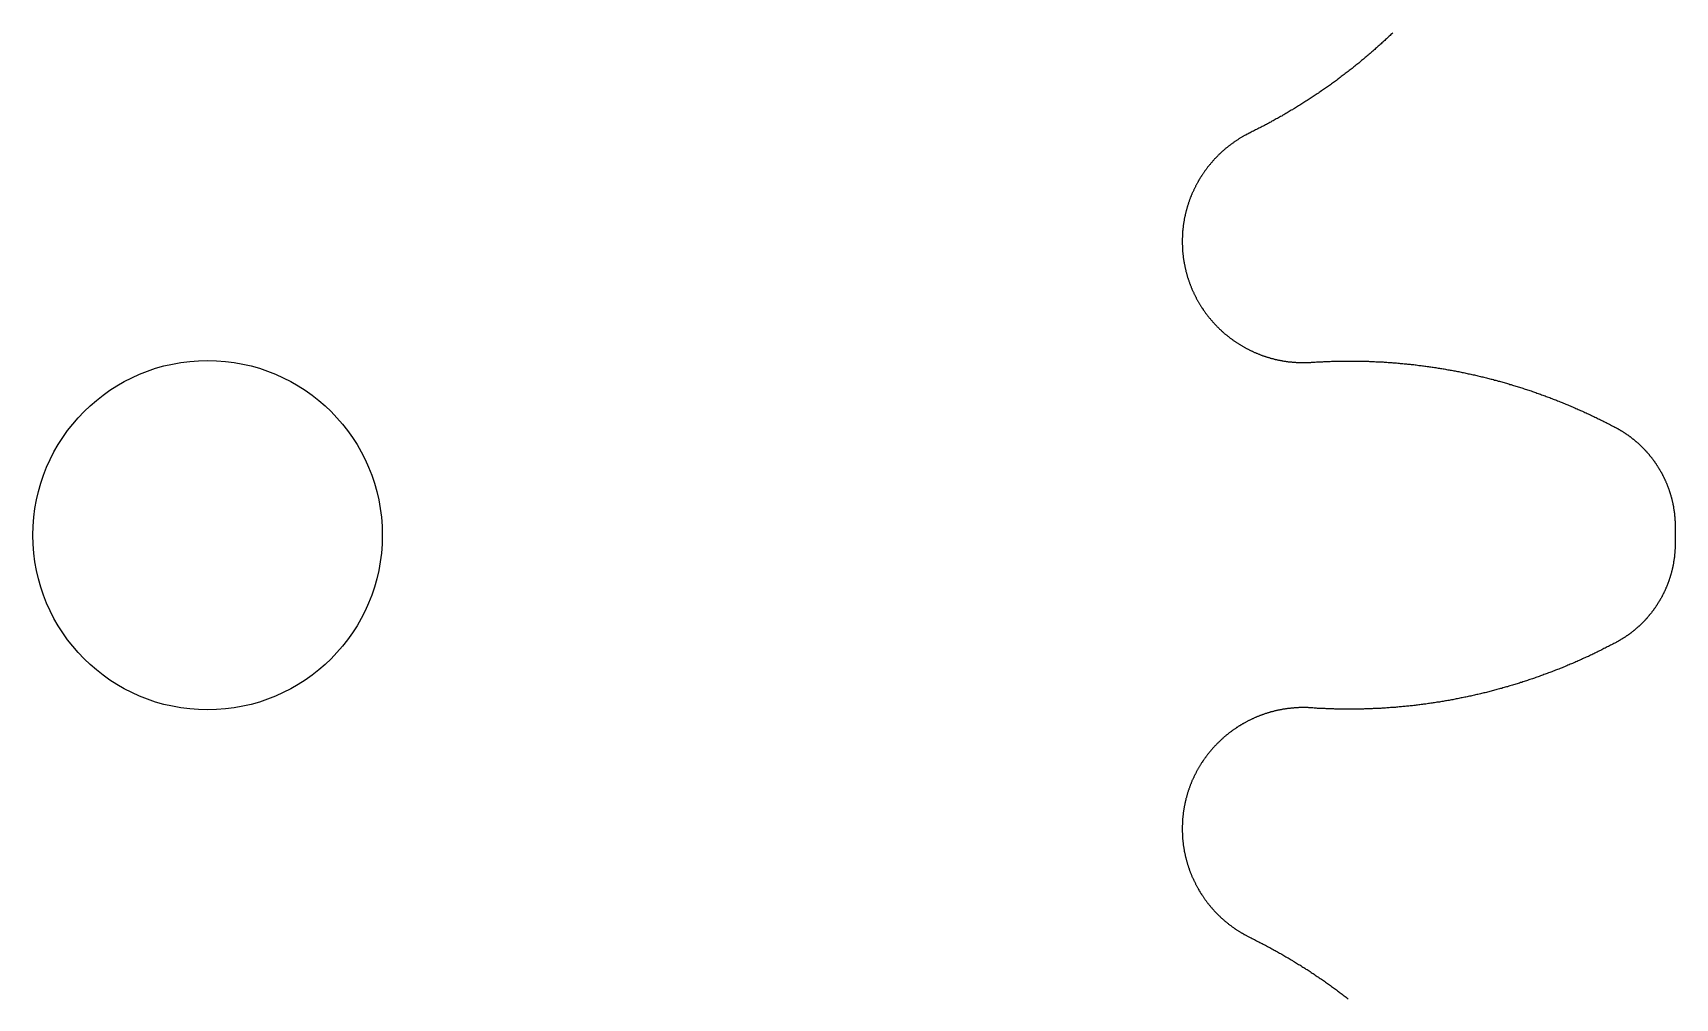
# Model space of a CAD drawing. Header units: millimetres. Extents: x 0 to 300, y 0 to 160.
# Drawn here: x 181.9 to 193.65, y 121.04 to 127.94 of the extents above; entities that cross this region are included whole.
import ezdxf

# ---------------------------------------------------------------- set-up
doc = ezdxf.new("R2010")
doc.units = ezdxf.units.MM
doc.header["$MEASUREMENT"] = 0
doc.layers.add('Layer 1', color=1, linetype='Continuous', true_color=0xff0000)

msp = doc.modelspace()

# ---------------------------------------------------------------- linework, layer by layer
at = {"layer": 'Layer 1'}
msp.add_lwpolyline([(191.631, 127.943), (191.625, 127.937), (191.618, 127.931), (191.612, 127.925), (191.606, 127.919), (191.599, 127.913), (191.593, 127.907), (191.586, 127.901), (191.58, 127.895), (191.574, 127.889), (191.567, 127.883), (191.561, 127.877), (191.554, 127.871), (191.548, 127.865), (191.541, 127.859), (191.535, 127.853), (191.528, 127.848), (191.522, 127.842), (191.515, 127.836), (191.508, 127.83), (191.502, 127.824), (191.495, 127.818), (191.489, 127.813), (191.482, 127.807), (191.475, 127.801), (191.469, 127.795), (191.462, 127.79), (191.455, 127.784), (191.449, 127.778), (191.442, 127.772), (191.435, 127.767), (191.428, 127.761), (191.422, 127.755), (191.415, 127.75), (191.408, 127.744), (191.401, 127.739), (191.395, 127.733), (191.388, 127.727), (191.381, 127.722), (191.374, 127.716), (191.367, 127.711), (191.361, 127.705), (191.354, 127.7), (191.347, 127.694), (191.34, 127.689), (191.333, 127.683), (191.326, 127.678), (191.319, 127.673), (191.312, 127.667), (191.305, 127.662), (191.298, 127.656), (191.291, 127.651), (191.284, 127.646), (191.277, 127.64), (191.27, 127.635), (191.263, 127.63), (191.256, 127.624), (191.249, 127.619), (191.242, 127.614), (191.235, 127.609), (191.228, 127.603), (191.221, 127.598), (191.214, 127.593), (191.207, 127.588), (191.2, 127.583), (191.193, 127.577), (191.185, 127.572), (191.178, 127.567), (191.171, 127.562), (191.164, 127.557), (191.157, 127.552), (191.149, 127.547), (191.142, 127.542), (191.135, 127.537), (191.128, 127.532), (191.121, 127.527), (191.113, 127.522), (191.106, 127.517), (191.099, 127.512), (191.091, 127.507), (191.084, 127.502), (191.077, 127.497), (191.069, 127.492), (191.062, 127.487), (191.055, 127.482), (191.047, 127.478), (191.04, 127.473), (191.033, 127.468), (191.025, 127.463), (191.018, 127.458), (191.01, 127.454), (191.003, 127.449), (190.996, 127.444), (190.988, 127.439), (190.981, 127.435), (190.973, 127.43), (190.966, 127.425), (190.958, 127.421), (190.951, 127.416), (190.943, 127.411), (190.936, 127.407), (190.928, 127.402), (190.92, 127.398), (190.913, 127.393), (190.905, 127.389), (190.898, 127.384), (190.89, 127.38), (190.883, 127.375), (190.875, 127.371), (190.867, 127.366), (190.86, 127.362), (190.852, 127.357), (190.844, 127.353), (190.837, 127.348), (190.829, 127.344), (190.821, 127.34), (190.814, 127.335), (190.806, 127.331), (190.798, 127.327), (190.79, 127.322), (190.783, 127.318), (190.775, 127.314), (190.767, 127.31), (190.759, 127.305), (190.752, 127.301), (190.744, 127.297), (190.736, 127.293), (190.728, 127.288), (190.72, 127.284), (190.713, 127.28), (190.705, 127.276), (190.697, 127.272), (190.689, 127.268), (190.681, 127.264), (190.673, 127.26), (190.665, 127.256), (190.657, 127.252), (190.65, 127.248), (190.642, 127.244), (190.634, 127.24), (190.626, 127.236), (190.618, 127.232), (190.61, 127.228), (190.606, 127.226), (190.601, 127.224), (190.597, 127.221), (190.593, 127.219), (190.588, 127.217), (190.584, 127.215), (190.58, 127.212), (190.576, 127.21), (190.571, 127.208), (190.567, 127.205), (190.563, 127.203), (190.559, 127.201), (190.555, 127.198), (190.551, 127.196), (190.546, 127.193), (190.542, 127.191), (190.538, 127.189), (190.534, 127.186), (190.53, 127.184), (190.526, 127.181), (190.522, 127.178), (190.518, 127.176), (190.514, 127.173), (190.51, 127.171), (190.506, 127.168), (190.502, 127.165), (190.498, 127.163), (190.495, 127.16), (190.491, 127.157), (190.487, 127.154), (190.483, 127.152), (190.479, 127.149), (190.475, 127.146), (190.472, 127.143), (190.468, 127.14), (190.464, 127.138), (190.46, 127.135), (190.457, 127.132), (190.453, 127.129), (190.449, 127.126), (190.446, 127.123), (190.442, 127.12), (190.438, 127.117), (190.435, 127.114), (190.431, 127.111), (190.428, 127.108), (190.424, 127.105), (190.421, 127.102), (190.417, 127.099), (190.414, 127.096), (190.41, 127.093), (190.407, 127.09), (190.403, 127.086), (190.4, 127.083), (190.397, 127.08), (190.393, 127.077), (190.39, 127.074), (190.386, 127.07), (190.383, 127.067), (190.38, 127.064), (190.377, 127.061), (190.373, 127.057), (190.37, 127.054), (190.367, 127.051), (190.364, 127.047), (190.361, 127.044), (190.357, 127.041), (190.354, 127.037), (190.351, 127.034), (190.348, 127.03), (190.345, 127.027), (190.342, 127.023), (190.339, 127.02), (190.336, 127.016), (190.333, 127.013), (190.33, 127.009), (190.327, 127.006), (190.324, 127.002), (190.321, 126.999), (190.318, 126.995), (190.315, 126.992), (190.312, 126.988), (190.309, 126.984), (190.307, 126.981), (190.304, 126.977), (190.301, 126.973), (190.298, 126.97), (190.296, 126.966), (190.293, 126.962), (190.29, 126.959), (190.287, 126.955), (190.285, 126.951), (190.282, 126.947), (190.279, 126.944), (190.277, 126.94), (190.274, 126.936), (190.272, 126.932), (190.269, 126.929), (190.267, 126.925), (190.264, 126.921), (190.262, 126.917), (190.259, 126.913), (190.257, 126.909), (190.254, 126.905), (190.252, 126.901), (190.25, 126.898), (190.247, 126.894), (190.245, 126.89), (190.243, 126.886), (190.24, 126.882), (190.238, 126.878), (190.236, 126.874), (190.234, 126.87), (190.231, 126.866), (190.229, 126.862), (190.227, 126.858), (190.225, 126.854), (190.223, 126.85), (190.221, 126.846), (190.219, 126.841), (190.217, 126.837), (190.215, 126.833), (190.212, 126.829), (190.211, 126.825), (190.209, 126.821), (190.207, 126.817), (190.205, 126.813), (190.203, 126.808), (190.201, 126.804), (190.199, 126.8), (190.197, 126.796), (190.195, 126.792), (190.194, 126.787), (190.192, 126.783), (190.19, 126.779), (190.188, 126.775), (190.187, 126.771), (190.185, 126.766), (190.183, 126.762), (190.182, 126.758), (190.18, 126.753), (190.178, 126.749), (190.177, 126.745), (190.175, 126.741), (190.174, 126.736), (190.172, 126.732), (190.171, 126.728), (190.169, 126.723), (190.168, 126.719), (190.167, 126.715), (190.165, 126.71), (190.164, 126.706), (190.162, 126.701), (190.161, 126.697), (190.16, 126.693), (190.159, 126.688), (190.157, 126.684), (190.156, 126.679), (190.155, 126.675), (190.154, 126.671), (190.153, 126.666), (190.151, 126.662), (190.15, 126.657), (190.149, 126.653), (190.148, 126.648), (190.147, 126.644), (190.146, 126.639), (190.145, 126.635), (190.144, 126.63), (190.143, 126.626), (190.142, 126.621), (190.141, 126.617), (190.14, 126.612), (190.14, 126.608), (190.139, 126.603), (190.138, 126.599), (190.137, 126.594), (190.136, 126.59), (190.136, 126.585), (190.135, 126.581), (190.134, 126.576), (190.134, 126.571), (190.133, 126.567), (190.132, 126.562), (190.132, 126.558), (190.131, 126.553), (190.131, 126.549), (190.13, 126.544), (190.13, 126.539), (190.129, 126.535), (190.129, 126.53), (190.128, 126.525), (190.128, 126.521), (190.128, 126.516), (190.127, 126.512), (190.127, 126.507), (190.127, 126.502), (190.126, 126.498), (190.126, 126.493), (190.126, 126.488), (190.126, 126.484), (190.126, 126.479), (190.125, 126.475), (190.125, 126.47), (190.125, 126.465), (190.125, 126.461), (190.125, 126.456), (190.125, 126.451), (190.125, 126.447), (190.125, 126.442), (190.125, 126.437), (190.125, 126.433), (190.125, 126.428), (190.126, 126.423), (190.126, 126.418), (190.126, 126.414), (190.126, 126.409), (190.126, 126.404), (190.127, 126.4), (190.127, 126.395), (190.127, 126.39), (190.128, 126.386), (190.128, 126.381), (190.128, 126.376), (190.129, 126.372), (190.129, 126.367), (190.13, 126.362), (190.13, 126.357), (190.131, 126.353), (190.131, 126.348), (190.132, 126.343), (190.132, 126.339), (190.133, 126.334), (190.134, 126.329), (190.134, 126.325), (190.135, 126.32), (190.136, 126.315), (190.136, 126.31), (190.137, 126.306), (190.138, 126.301), (190.139, 126.296), (190.14, 126.292), (190.141, 126.287), (190.142, 126.282), (190.143, 126.278), (190.143, 126.273), (190.144, 126.268), (190.146, 126.263), (190.147, 126.259), (190.148, 126.254), (190.149, 126.249), (190.15, 126.245), (190.151, 126.24), (190.152, 126.235), (190.153, 126.231), (190.155, 126.226), (190.156, 126.221), (190.157, 126.217), (190.159, 126.212), (190.16, 126.207), (190.161, 126.203), (190.163, 126.198), (190.164, 126.193), (190.166, 126.189), (190.167, 126.184), (190.168, 126.18), (190.17, 126.175), (190.172, 126.171), (190.173, 126.166), (190.175, 126.162), (190.176, 126.157), (190.178, 126.153), (190.18, 126.148), (190.181, 126.144), (190.183, 126.139), (190.185, 126.135), (190.186, 126.13), (190.188, 126.126), (190.19, 126.121), (190.192, 126.117), (190.194, 126.113), (190.195, 126.108), (190.197, 126.104), (190.199, 126.1), (190.201, 126.095), (190.203, 126.091), (190.205, 126.087), (190.207, 126.082), (190.209, 126.078), (190.211, 126.074), (190.213, 126.07), (190.215, 126.065), (190.217, 126.061), (190.219, 126.057), (190.222, 126.053), (190.224, 126.049), (190.226, 126.045), (190.228, 126.04), (190.23, 126.036), (190.233, 126.032), (190.235, 126.028), (190.237, 126.024), (190.239, 126.02), (190.242, 126.016), (190.244, 126.012), (190.246, 126.008), (190.249, 126.004), (190.251, 126), (190.254, 125.996), (190.256, 125.992), (190.259, 125.988), (190.261, 125.984), (190.264, 125.98), (190.266, 125.976), (190.269, 125.972), (190.271, 125.969), (190.274, 125.965), (190.276, 125.961), (190.279, 125.957), (190.282, 125.953), (190.284, 125.949), (190.287, 125.946), (190.29, 125.942), (190.292, 125.938), (190.295, 125.934), (190.298, 125.931), (190.301, 125.927), (190.304, 125.923), (190.306, 125.92), (190.309, 125.916), (190.312, 125.912), (190.315, 125.909), (190.318, 125.905), (190.321, 125.902), (190.324, 125.898), (190.327, 125.895), (190.33, 125.891), (190.333, 125.888), (190.336, 125.884), (190.339, 125.881), (190.342, 125.877), (190.345, 125.874), (190.348, 125.87), (190.351, 125.867), (190.354, 125.864), (190.357, 125.86), (190.36, 125.857), (190.363, 125.853), (190.367, 125.85), (190.37, 125.847), (190.373, 125.844), (190.376, 125.84), (190.379, 125.837), (190.383, 125.834), (190.386, 125.831), (190.389, 125.827), (190.392, 125.824), (190.396, 125.821), (190.399, 125.818), (190.403, 125.815), (190.406, 125.812), (190.409, 125.809), (190.413, 125.806), (190.416, 125.802), (190.42, 125.799), (190.423, 125.796), (190.426, 125.793), (190.43, 125.79), (190.433, 125.787), (190.437, 125.785), (190.44, 125.782), (190.444, 125.779), (190.448, 125.776), (190.451, 125.773), (190.455, 125.77), (190.458, 125.767), (190.462, 125.765), (190.466, 125.762), (190.469, 125.759), (190.473, 125.756), (190.477, 125.753), (190.48, 125.751), (190.484, 125.748), (190.488, 125.745), (190.491, 125.743), (190.495, 125.74), (190.499, 125.738), (190.503, 125.735), (190.506, 125.732), (190.51, 125.73), (190.514, 125.727), (190.518, 125.725), (190.522, 125.722), (190.526, 125.72), (190.529, 125.717), (190.533, 125.715), (190.537, 125.712), (190.541, 125.71), (190.545, 125.708), (190.549, 125.705), (190.553, 125.703), (190.557, 125.701), (190.561, 125.698), (190.565, 125.696), (190.569, 125.694), (190.573, 125.692), (190.577, 125.689), (190.581, 125.687), (190.585, 125.685), (190.589, 125.683), (190.593, 125.681), (190.597, 125.679), (190.601, 125.677), (190.605, 125.675), (190.609, 125.673), (190.613, 125.671), (190.618, 125.669), (190.622, 125.667), (190.626, 125.665), (190.63, 125.663), (190.634, 125.661), (190.638, 125.659), (190.643, 125.657), (190.647, 125.655), (190.651, 125.653), (190.655, 125.652), (190.659, 125.65), (190.664, 125.648), (190.668, 125.646), (190.672, 125.645), (190.677, 125.643), (190.681, 125.641), (190.685, 125.64), (190.689, 125.638), (190.694, 125.636), (190.698, 125.635), (190.702, 125.633), (190.707, 125.632), (190.711, 125.63), (190.716, 125.629), (190.72, 125.627), (190.724, 125.626), (190.729, 125.624), (190.733, 125.623), (190.738, 125.622), (190.742, 125.62), (190.746, 125.619), (190.751, 125.618), (190.755, 125.616), (190.76, 125.615), (190.764, 125.614), (190.769, 125.613), (190.773, 125.612), (190.778, 125.61), (190.782, 125.609), (190.787, 125.608), (190.791, 125.607), (190.796, 125.606), (190.8, 125.605), (190.805, 125.604), (190.809, 125.603), (190.814, 125.602), (190.819, 125.601), (190.823, 125.6), (190.828, 125.599), (190.832, 125.598), (190.837, 125.598), (190.841, 125.597), (190.846, 125.596), (190.851, 125.595), (190.855, 125.594), (190.86, 125.594), (190.865, 125.593), (190.869, 125.592), (190.874, 125.592), (190.879, 125.591), (190.883, 125.59), (190.888, 125.59), (190.893, 125.589), (190.897, 125.589), (190.902, 125.588), (190.907, 125.588), (190.911, 125.587), (190.916, 125.587), (190.921, 125.587), (190.925, 125.586), (190.93, 125.586), (190.935, 125.586), (190.94, 125.585), (190.944, 125.585), (190.949, 125.585), (190.954, 125.585), (190.959, 125.584), (190.963, 125.584), (190.968, 125.584), (190.973, 125.584), (190.978, 125.584), (190.983, 125.584), (190.987, 125.584), (190.992, 125.584), (190.997, 125.584), (191.002, 125.584), (191.006, 125.584), (191.011, 125.584), (191.016, 125.584), (191.021, 125.584), (191.026, 125.584), (191.031, 125.585), (191.035, 125.585), (191.04, 125.585), (191.045, 125.585), (191.05, 125.586), (191.059, 125.586), (191.068, 125.587), (191.076, 125.587), (191.085, 125.588), (191.094, 125.588), (191.103, 125.589), (191.112, 125.589), (191.121, 125.59), (191.13, 125.59), (191.138, 125.591), (191.147, 125.591), (191.156, 125.591), (191.165, 125.592), (191.174, 125.592), (191.183, 125.592), (191.192, 125.593), (191.2, 125.593), (191.209, 125.593), (191.218, 125.594), (191.227, 125.594), (191.236, 125.594), (191.245, 125.594), (191.254, 125.594), (191.262, 125.594), (191.271, 125.595), (191.28, 125.595), (191.289, 125.595), (191.298, 125.595), (191.307, 125.595), (191.315, 125.595), (191.324, 125.595), (191.333, 125.595), (191.342, 125.595), (191.351, 125.595), (191.36, 125.595), (191.368, 125.595), (191.377, 125.594), (191.386, 125.594), (191.395, 125.594), (191.404, 125.594), (191.413, 125.594), (191.421, 125.594), (191.43, 125.593), (191.439, 125.593), (191.448, 125.593), (191.457, 125.593), (191.466, 125.592), (191.474, 125.592), (191.483, 125.592), (191.492, 125.591), (191.501, 125.591), (191.51, 125.59), (191.518, 125.59), (191.527, 125.59), (191.536, 125.589), (191.545, 125.589), (191.554, 125.588), (191.562, 125.588), (191.571, 125.587), (191.58, 125.587), (191.589, 125.586), (191.598, 125.585), (191.606, 125.585), (191.615, 125.584), (191.624, 125.584), (191.633, 125.583), (191.642, 125.582), (191.65, 125.581), (191.659, 125.581), (191.668, 125.58), (191.677, 125.579), (191.685, 125.578), (191.694, 125.578), (191.703, 125.577), (191.712, 125.576), (191.72, 125.575), (191.729, 125.574), (191.738, 125.573), (191.747, 125.572), (191.756, 125.572), (191.764, 125.571), (191.773, 125.57), (191.782, 125.569), (191.791, 125.568), (191.799, 125.567), (191.808, 125.566), (191.817, 125.564), (191.825, 125.563), (191.834, 125.562), (191.843, 125.561), (191.852, 125.56), (191.86, 125.559), (191.869, 125.558), (191.878, 125.556), (191.886, 125.555), (191.895, 125.554), (191.904, 125.553), (191.913, 125.551), (191.921, 125.55), (191.93, 125.549), (191.939, 125.548), (191.947, 125.546), (191.956, 125.545), (191.965, 125.543), (191.973, 125.542), (191.982, 125.541), (191.991, 125.539), (191.999, 125.538), (192.008, 125.536), (192.017, 125.535), (192.025, 125.533), (192.034, 125.532), (192.043, 125.53), (192.051, 125.529), (192.06, 125.527), (192.069, 125.525), (192.077, 125.524), (192.086, 125.522), (192.095, 125.52), (192.103, 125.519), (192.112, 125.517), (192.12, 125.515), (192.129, 125.513), (192.138, 125.512), (192.146, 125.51), (192.155, 125.508), (192.164, 125.506), (192.172, 125.504), (192.181, 125.503), (192.189, 125.501), (192.198, 125.499), (192.206, 125.497), (192.215, 125.495), (192.224, 125.493), (192.232, 125.491), (192.241, 125.489), (192.249, 125.487), (192.258, 125.485), (192.266, 125.483), (192.275, 125.481), (192.283, 125.479), (192.292, 125.477), (192.301, 125.475), (192.309, 125.473), (192.318, 125.47), (192.326, 125.468), (192.335, 125.466), (192.343, 125.464), (192.352, 125.462), (192.36, 125.459), (192.369, 125.457), (192.377, 125.455), (192.386, 125.452), (192.394, 125.45), (192.403, 125.448), (192.411, 125.445), (192.42, 125.443), (192.428, 125.441), (192.436, 125.438), (192.445, 125.436), (192.453, 125.433), (192.462, 125.431), (192.47, 125.428), (192.479, 125.426), (192.487, 125.423), (192.496, 125.421), (192.504, 125.418), (192.512, 125.416), (192.521, 125.413), (192.529, 125.411), (192.538, 125.408), (192.546, 125.405), (192.554, 125.403), (192.563, 125.4), (192.571, 125.397), (192.579, 125.394), (192.588, 125.392), (192.596, 125.389), (192.605, 125.386), (192.613, 125.383), (192.621, 125.381), (192.63, 125.378), (192.638, 125.375), (192.646, 125.372), (192.655, 125.369), (192.663, 125.366), (192.671, 125.363), (192.679, 125.36), (192.688, 125.357), (192.696, 125.354), (192.704, 125.351), (192.713, 125.348), (192.721, 125.345), (192.729, 125.342), (192.737, 125.339), (192.746, 125.336), (192.754, 125.333), (192.762, 125.33), (192.77, 125.327), (192.779, 125.323), (192.787, 125.32), (192.795, 125.317), (192.803, 125.314), (192.811, 125.311), (192.82, 125.307), (192.828, 125.304), (192.836, 125.301), (192.844, 125.298), (192.852, 125.294), (192.861, 125.291), (192.869, 125.287), (192.877, 125.284), (192.885, 125.281), (192.893, 125.277), (192.901, 125.274), (192.909, 125.27), (192.917, 125.267), (192.926, 125.263), (192.934, 125.26), (192.942, 125.256), (192.95, 125.253), (192.958, 125.249), (192.966, 125.246), (192.974, 125.242), (192.982, 125.238), (192.99, 125.235), (192.998, 125.231), (193.006, 125.227), (193.014, 125.224), (193.022, 125.22), (193.03, 125.216), (193.038, 125.213), (193.046, 125.209), (193.054, 125.205), (193.062, 125.201), (193.07, 125.197), (193.078, 125.194), (193.086, 125.19), (193.094, 125.186), (193.102, 125.182), (193.11, 125.178), (193.118, 125.174), (193.126, 125.17), (193.134, 125.166), (193.142, 125.162), (193.15, 125.158), (193.158, 125.154), (193.166, 125.15), (193.174, 125.146), (193.181, 125.142), (193.189, 125.138), (193.197, 125.134), (193.205, 125.13), (193.213, 125.126), (193.221, 125.122), (193.229, 125.117), (193.232, 125.116), (193.235, 125.114), (193.238, 125.112), (193.241, 125.111), (193.244, 125.109), (193.247, 125.107), (193.25, 125.106), (193.253, 125.104), (193.255, 125.102), (193.258, 125.101), (193.261, 125.099), (193.264, 125.097), (193.267, 125.095), (193.27, 125.094), (193.273, 125.092), (193.276, 125.09), (193.279, 125.088), (193.282, 125.086), (193.285, 125.084), (193.287, 125.083), (193.29, 125.081), (193.293, 125.079), (193.296, 125.077), (193.299, 125.075), (193.302, 125.073), (193.304, 125.071), (193.307, 125.069), (193.31, 125.067), (193.313, 125.066), (193.315, 125.064), (193.318, 125.062), (193.321, 125.06), (193.324, 125.058), (193.326, 125.056), (193.329, 125.054), (193.332, 125.052), (193.335, 125.05), (193.337, 125.048), (193.34, 125.045), (193.343, 125.043), (193.345, 125.041), (193.348, 125.039), (193.35, 125.037), (193.353, 125.035), (193.356, 125.033), (193.358, 125.031), (193.361, 125.029), (193.364, 125.027), (193.366, 125.024), (193.369, 125.022), (193.371, 125.02), (193.374, 125.018), (193.376, 125.016), (193.379, 125.013), (193.381, 125.011), (193.384, 125.009), (193.386, 125.007), (193.389, 125.005), (193.391, 125.002), (193.394, 125), (193.396, 124.998), (193.399, 124.995), (193.401, 124.993), (193.404, 124.991), (193.406, 124.989), (193.408, 124.986), (193.411, 124.984), (193.413, 124.982), (193.416, 124.979), (193.418, 124.977), (193.42, 124.974), (193.423, 124.972), (193.425, 124.97), (193.427, 124.967), (193.43, 124.965), (193.432, 124.962), (193.434, 124.96), (193.436, 124.958), (193.439, 124.955), (193.441, 124.953), (193.443, 124.95), (193.445, 124.948), (193.448, 124.945), (193.45, 124.943), (193.452, 124.94), (193.454, 124.938), (193.456, 124.935), (193.459, 124.933), (193.461, 124.93), (193.463, 124.928), (193.465, 124.925), (193.467, 124.923), (193.469, 124.92), (193.471, 124.918), (193.474, 124.915), (193.476, 124.912), (193.478, 124.91), (193.48, 124.907), (193.482, 124.905), (193.484, 124.902), (193.486, 124.899), (193.488, 124.897), (193.49, 124.894), (193.492, 124.891), (193.494, 124.889), (193.496, 124.886), (193.498, 124.883), (193.5, 124.881), (193.502, 124.878), (193.504, 124.875), (193.506, 124.873), (193.507, 124.87), (193.509, 124.867), (193.511, 124.864), (193.513, 124.862), (193.515, 124.859), (193.517, 124.856), (193.519, 124.853), (193.52, 124.851), (193.522, 124.848), (193.524, 124.845), (193.526, 124.842), (193.528, 124.839), (193.529, 124.837), (193.531, 124.834), (193.533, 124.831), (193.535, 124.828), (193.536, 124.825), (193.538, 124.822), (193.54, 124.82), (193.541, 124.817), (193.543, 124.814), (193.545, 124.811), (193.546, 124.808), (193.548, 124.805), (193.55, 124.802), (193.551, 124.799), (193.553, 124.797), (193.555, 124.794), (193.556, 124.791), (193.558, 124.788), (193.559, 124.785), (193.561, 124.782), (193.562, 124.779), (193.564, 124.776), (193.565, 124.773), (193.567, 124.77), (193.568, 124.767), (193.57, 124.764), (193.571, 124.761), (193.573, 124.758), (193.574, 124.755), (193.576, 124.752), (193.577, 124.749), (193.578, 124.746), (193.58, 124.743), (193.581, 124.74), (193.582, 124.737), (193.584, 124.734), (193.585, 124.731), (193.586, 124.728), (193.588, 124.725), (193.589, 124.722), (193.59, 124.719), (193.592, 124.716), (193.593, 124.713), (193.594, 124.71), (193.595, 124.706), (193.597, 124.703), (193.598, 124.7), (193.599, 124.697), (193.6, 124.694), (193.601, 124.691), (193.602, 124.688), (193.604, 124.685), (193.605, 124.682), (193.606, 124.678), (193.607, 124.675), (193.608, 124.672), (193.609, 124.669), (193.61, 124.666), (193.611, 124.663), (193.612, 124.659), (193.613, 124.656), (193.614, 124.653), (193.615, 124.65), (193.616, 124.647), (193.617, 124.644), (193.618, 124.64), (193.619, 124.637), (193.62, 124.634), (193.621, 124.631), (193.622, 124.627), (193.623, 124.624), (193.624, 124.621), (193.625, 124.618), (193.625, 124.615), (193.626, 124.611), (193.627, 124.608), (193.628, 124.605), (193.629, 124.602), (193.63, 124.598), (193.63, 124.595), (193.631, 124.592), (193.632, 124.588), (193.633, 124.585), (193.633, 124.582), (193.634, 124.579), (193.635, 124.575), (193.635, 124.572), (193.636, 124.569), (193.637, 124.565), (193.637, 124.562), (193.638, 124.559), (193.639, 124.556), (193.639, 124.552), (193.64, 124.549), (193.64, 124.546), (193.641, 124.542), (193.641, 124.539), (193.642, 124.536), (193.642, 124.532), (193.643, 124.529), (193.643, 124.526), (193.644, 124.522), (193.644, 124.519), (193.645, 124.516), (193.645, 124.512), (193.646, 124.509), (193.646, 124.505), (193.646, 124.502), (193.647, 124.499), (193.647, 124.495), (193.648, 124.492), (193.648, 124.489), (193.648, 124.485), (193.649, 124.482), (193.649, 124.478), (193.649, 124.475), (193.649, 124.472), (193.65, 124.468), (193.65, 124.465), (193.65, 124.461), (193.65, 124.458), (193.65, 124.455), (193.651, 124.451), (193.651, 124.448), (193.651, 124.444), (193.651, 124.441), (193.651, 124.438), (193.651, 124.434), (193.651, 124.431), (193.651, 124.427), (193.651, 124.424), (193.652, 124.42), (193.652, 124.417), (193.652, 124.416), (193.652, 124.416), (193.652, 124.415), (193.652, 124.415), (193.652, 124.414), (193.652, 124.414), (193.652, 124.413), (193.652, 124.413), (193.652, 124.412), (193.652, 124.412), (193.652, 124.411), (193.652, 124.411), (193.652, 124.41), (193.652, 124.41), (193.652, 124.409), (193.652, 124.408), (193.652, 124.408), (193.652, 124.407), (193.652, 124.407), (193.652, 124.406), (193.652, 124.406), (193.652, 124.405), (193.652, 124.405), (193.652, 124.404), (193.652, 124.404), (193.652, 124.403), (193.652, 124.403), (193.652, 124.402), (193.652, 124.402), (193.652, 124.401), (193.652, 124.401), (193.652, 124.4), (193.652, 124.4), (193.652, 124.399), (193.652, 124.398), (193.652, 124.398), (193.652, 124.397), (193.652, 124.397), (193.652, 124.396), (193.652, 124.396), (193.652, 124.395), (193.652, 124.395), (193.652, 124.394), (193.652, 124.394), (193.652, 124.393), (193.652, 124.393), (193.652, 124.392), (193.652, 124.392), (193.652, 124.391), (193.652, 124.391), (193.652, 124.39), (193.652, 124.39), (193.652, 124.389), (193.652, 124.388), (193.652, 124.388), (193.652, 124.387), (193.652, 124.387), (193.652, 124.386), (193.652, 124.386), (193.652, 124.385), (193.652, 124.385), (193.652, 124.384), (193.652, 124.384), (193.652, 124.383), (193.652, 124.383), (193.652, 124.382), (193.652, 124.382), (193.652, 124.381), (193.652, 124.381), (193.652, 124.38), (193.652, 124.379), (193.652, 124.379), (193.652, 124.378), (193.652, 124.378), (193.652, 124.377), (193.652, 124.377), (193.652, 124.376), (193.652, 124.376), (193.652, 124.375), (193.652, 124.375), (193.652, 124.374), (193.652, 124.374), (193.652, 124.373), (193.652, 124.373), (193.652, 124.372), (193.652, 124.372), (193.652, 124.371), (193.652, 124.371), (193.652, 124.37), (193.652, 124.369), (193.652, 124.369), (193.652, 124.368), (193.652, 124.368), (193.652, 124.367), (193.652, 124.367), (193.652, 124.366), (193.652, 124.366), (193.652, 124.365), (193.652, 124.365), (193.652, 124.364), (193.652, 124.364), (193.652, 124.363), (193.652, 124.363), (193.652, 124.362), (193.652, 124.362), (193.652, 124.361), (193.652, 124.361), (193.652, 124.36), (193.652, 124.359), (193.652, 124.359), (193.652, 124.358), (193.652, 124.358), (193.652, 124.357), (193.652, 124.357), (193.652, 124.356), (193.652, 124.356), (193.652, 124.355), (193.652, 124.355), (193.652, 124.354), (193.652, 124.354), (193.652, 124.353), (193.652, 124.353), (193.652, 124.352), (193.652, 124.352), (193.652, 124.351), (193.652, 124.35), (193.652, 124.35), (193.652, 124.349), (193.652, 124.349), (193.652, 124.348), (193.652, 124.348), (193.652, 124.347), (193.652, 124.347), (193.652, 124.346), (193.652, 124.346), (193.652, 124.345), (193.652, 124.345), (193.652, 124.344), (193.652, 124.344), (193.652, 124.343), (193.652, 124.343), (193.652, 124.342), (193.652, 124.342), (193.652, 124.341), (193.652, 124.34), (193.652, 124.34), (193.652, 124.339), (193.652, 124.339), (193.652, 124.338), (193.652, 124.338), (193.652, 124.337), (193.652, 124.337), (193.652, 124.336), (193.652, 124.336), (193.652, 124.335), (193.652, 124.335), (193.652, 124.334), (193.652, 124.334), (193.652, 124.333), (193.652, 124.333), (193.652, 124.332), (193.652, 124.332), (193.652, 124.331), (193.652, 124.33), (193.652, 124.33), (193.652, 124.329), (193.652, 124.329), (193.652, 124.328), (193.652, 124.328), (193.652, 124.327), (193.652, 124.327), (193.652, 124.326), (193.652, 124.326), (193.652, 124.325), (193.652, 124.325), (193.652, 124.324), (193.652, 124.324), (193.652, 124.323), (193.652, 124.323), (193.652, 124.322), (193.652, 124.321), (193.652, 124.321), (193.652, 124.32), (193.652, 124.32), (193.652, 124.319), (193.652, 124.319), (193.652, 124.318), (193.652, 124.318), (193.652, 124.317), (193.652, 124.317), (193.652, 124.316), (193.652, 124.316), (193.652, 124.315), (193.652, 124.315), (193.652, 124.314), (193.652, 124.314), (193.652, 124.313), (193.652, 124.312), (193.652, 124.312), (193.652, 124.311), (193.652, 124.311), (193.652, 124.31), (193.652, 124.31), (193.652, 124.309), (193.652, 124.309), (193.652, 124.308), (193.652, 124.308), (193.652, 124.307), (193.652, 124.307), (193.652, 124.306), (193.652, 124.306), (193.652, 124.305), (193.652, 124.305), (193.652, 124.304), (193.652, 124.304), (193.652, 124.303), (193.652, 124.302), (193.652, 124.302), (193.652, 124.301), (193.652, 124.301), (193.652, 124.3), (193.652, 124.3), (193.652, 124.299), (193.652, 124.299), (193.652, 124.298), (193.652, 124.298), (193.652, 124.297), (193.652, 124.297), (193.652, 124.296), (193.652, 124.296), (193.652, 124.295), (193.652, 124.295), (193.652, 124.294), (193.652, 124.293), (193.652, 124.293), (193.652, 124.292), (193.652, 124.292), (193.652, 124.291), (193.652, 124.291), (193.652, 124.29), (193.652, 124.29), (193.652, 124.289), (193.652, 124.289), (193.652, 124.288), (193.652, 124.288), (193.652, 124.287), (193.652, 124.287), (193.652, 124.286), (193.652, 124.286), (193.652, 124.285), (193.652, 124.285), (193.652, 124.284), (193.652, 124.283), (193.652, 124.283), (193.652, 124.282), (193.652, 124.282), (193.652, 124.278), (193.651, 124.275), (193.651, 124.272), (193.651, 124.268), (193.651, 124.265), (193.651, 124.261), (193.651, 124.258), (193.651, 124.254), (193.651, 124.251), (193.651, 124.248), (193.65, 124.244), (193.65, 124.241), (193.65, 124.237), (193.65, 124.234), (193.65, 124.231), (193.649, 124.227), (193.649, 124.224), (193.649, 124.22), (193.649, 124.217), (193.648, 124.214), (193.648, 124.21), (193.648, 124.207), (193.647, 124.203), (193.647, 124.2), (193.646, 124.197), (193.646, 124.193), (193.646, 124.19), (193.645, 124.187), (193.645, 124.183), (193.644, 124.18), (193.644, 124.177), (193.643, 124.173), (193.643, 124.17), (193.642, 124.167), (193.642, 124.163), (193.641, 124.16), (193.641, 124.157), (193.64, 124.153), (193.64, 124.15), (193.639, 124.147), (193.639, 124.143), (193.638, 124.14), (193.637, 124.137), (193.637, 124.133), (193.636, 124.13), (193.635, 124.127), (193.635, 124.123), (193.634, 124.12), (193.633, 124.117), (193.633, 124.114), (193.632, 124.11), (193.631, 124.107), (193.63, 124.104), (193.63, 124.101), (193.629, 124.097), (193.628, 124.094), (193.627, 124.091), (193.626, 124.088), (193.625, 124.084), (193.625, 124.081), (193.624, 124.078), (193.623, 124.075), (193.622, 124.071), (193.621, 124.068), (193.62, 124.065), (193.619, 124.062), (193.618, 124.058), (193.617, 124.055), (193.616, 124.052), (193.615, 124.049), (193.614, 124.046), (193.613, 124.043), (193.612, 124.039), (193.611, 124.036), (193.61, 124.033), (193.609, 124.03), (193.608, 124.027), (193.607, 124.024), (193.606, 124.02), (193.605, 124.017), (193.604, 124.014), (193.602, 124.011), (193.601, 124.008), (193.6, 124.005), (193.599, 124.002), (193.598, 123.999), (193.597, 123.995), (193.595, 123.992), (193.594, 123.989), (193.593, 123.986), (193.592, 123.983), (193.59, 123.98), (193.589, 123.977), (193.588, 123.974), (193.586, 123.971), (193.585, 123.968), (193.584, 123.965), (193.582, 123.962), (193.581, 123.959), (193.58, 123.956), (193.578, 123.953), (193.577, 123.95), (193.576, 123.947), (193.574, 123.944), (193.573, 123.941), (193.571, 123.938), (193.57, 123.935), (193.568, 123.932), (193.567, 123.929), (193.565, 123.926), (193.564, 123.923), (193.562, 123.92), (193.561, 123.917), (193.559, 123.914), (193.558, 123.911), (193.556, 123.908), (193.555, 123.905), (193.553, 123.902), (193.551, 123.899), (193.55, 123.896), (193.548, 123.894), (193.547, 123.891), (193.545, 123.888), (193.543, 123.885), (193.542, 123.882), (193.54, 123.879), (193.538, 123.876), (193.536, 123.874), (193.535, 123.871), (193.533, 123.868), (193.531, 123.865), (193.529, 123.862), (193.528, 123.859), (193.526, 123.857), (193.524, 123.854), (193.522, 123.851), (193.521, 123.848), (193.519, 123.845), (193.517, 123.843), (193.515, 123.84), (193.513, 123.837), (193.511, 123.834), (193.509, 123.832), (193.508, 123.829), (193.506, 123.826), (193.504, 123.824), (193.502, 123.821), (193.5, 123.818), (193.498, 123.816), (193.496, 123.813), (193.494, 123.81), (193.492, 123.807), (193.49, 123.805), (193.488, 123.802), (193.486, 123.8), (193.484, 123.797), (193.482, 123.794), (193.48, 123.792), (193.478, 123.789), (193.476, 123.786), (193.474, 123.784), (193.471, 123.781), (193.469, 123.779), (193.467, 123.776), (193.465, 123.774), (193.463, 123.771), (193.461, 123.769), (193.459, 123.766), (193.457, 123.763), (193.454, 123.761), (193.452, 123.758), (193.45, 123.756), (193.448, 123.753), (193.445, 123.751), (193.443, 123.749), (193.441, 123.746), (193.439, 123.744), (193.436, 123.741), (193.434, 123.739), (193.432, 123.736), (193.43, 123.734), (193.427, 123.732), (193.425, 123.729), (193.423, 123.727), (193.42, 123.724), (193.418, 123.722), (193.416, 123.72), (193.413, 123.717), (193.411, 123.715), (193.408, 123.713), (193.406, 123.71), (193.404, 123.708), (193.401, 123.706), (193.399, 123.703), (193.396, 123.701), (193.394, 123.699), (193.391, 123.697), (193.389, 123.694), (193.386, 123.692), (193.384, 123.69), (193.381, 123.688), (193.379, 123.685), (193.376, 123.683), (193.374, 123.681), (193.371, 123.679), (193.369, 123.677), (193.366, 123.674), (193.364, 123.672), (193.361, 123.67), (193.358, 123.668), (193.356, 123.666), (193.353, 123.664), (193.351, 123.662), (193.348, 123.66), (193.345, 123.658), (193.343, 123.655), (193.34, 123.653), (193.337, 123.651), (193.335, 123.649), (193.332, 123.647), (193.329, 123.645), (193.326, 123.643), (193.324, 123.641), (193.321, 123.639), (193.318, 123.637), (193.316, 123.635), (193.313, 123.633), (193.31, 123.631), (193.307, 123.629), (193.304, 123.628), (193.302, 123.626), (193.299, 123.624), (193.296, 123.622), (193.293, 123.62), (193.29, 123.618), (193.287, 123.616), (193.285, 123.614), (193.282, 123.613), (193.279, 123.611), (193.276, 123.609), (193.273, 123.607), (193.27, 123.605), (193.267, 123.604), (193.264, 123.602), (193.261, 123.6), (193.259, 123.598), (193.256, 123.597), (193.253, 123.595), (193.25, 123.593), (193.247, 123.591), (193.244, 123.59), (193.241, 123.588), (193.238, 123.586), (193.235, 123.585), (193.232, 123.583), (193.229, 123.581), (193.221, 123.577), (193.213, 123.573), (193.205, 123.569), (193.197, 123.565), (193.189, 123.561), (193.182, 123.557), (193.174, 123.553), (193.166, 123.549), (193.158, 123.545), (193.15, 123.541), (193.142, 123.537), (193.134, 123.533), (193.126, 123.529), (193.118, 123.525), (193.11, 123.521), (193.102, 123.517), (193.094, 123.513), (193.086, 123.509), (193.078, 123.505), (193.071, 123.501), (193.063, 123.498), (193.055, 123.494), (193.047, 123.49), (193.039, 123.486), (193.031, 123.482), (193.022, 123.479), (193.014, 123.475), (193.006, 123.471), (192.998, 123.468), (192.99, 123.464), (192.982, 123.46), (192.974, 123.457), (192.966, 123.453), (192.958, 123.45), (192.95, 123.446), (192.942, 123.442), (192.934, 123.439), (192.926, 123.435), (192.918, 123.432), (192.909, 123.428), (192.901, 123.425), (192.893, 123.422), (192.885, 123.418), (192.877, 123.415), (192.869, 123.411), (192.861, 123.408), (192.852, 123.405), (192.844, 123.401), (192.836, 123.398), (192.828, 123.395), (192.82, 123.391), (192.811, 123.388), (192.803, 123.385), (192.795, 123.382), (192.787, 123.379), (192.779, 123.375), (192.77, 123.372), (192.762, 123.369), (192.754, 123.366), (192.746, 123.363), (192.737, 123.36), (192.729, 123.357), (192.721, 123.354), (192.713, 123.351), (192.704, 123.348), (192.696, 123.345), (192.688, 123.342), (192.679, 123.339), (192.671, 123.336), (192.663, 123.333), (192.655, 123.33), (192.646, 123.327), (192.638, 123.324), (192.63, 123.321), (192.621, 123.318), (192.613, 123.316), (192.605, 123.313), (192.596, 123.31), (192.588, 123.307), (192.579, 123.304), (192.571, 123.302), (192.563, 123.299), (192.554, 123.296), (192.546, 123.294), (192.538, 123.291), (192.529, 123.288), (192.521, 123.286), (192.512, 123.283), (192.504, 123.281), (192.496, 123.278), (192.487, 123.275), (192.479, 123.273), (192.47, 123.27), (192.462, 123.268), (192.453, 123.265), (192.445, 123.263), (192.436, 123.261), (192.428, 123.258), (192.42, 123.256), (192.411, 123.253), (192.403, 123.251), (192.394, 123.249), (192.386, 123.246), (192.377, 123.244), (192.369, 123.242), (192.36, 123.24), (192.352, 123.237), (192.343, 123.235), (192.335, 123.233), (192.326, 123.231), (192.318, 123.228), (192.309, 123.226), (192.301, 123.224), (192.292, 123.222), (192.284, 123.22), (192.275, 123.218), (192.266, 123.216), (192.258, 123.214), (192.249, 123.212), (192.241, 123.21), (192.232, 123.208), (192.224, 123.206), (192.215, 123.204), (192.206, 123.202), (192.198, 123.2), (192.189, 123.198), (192.181, 123.196), (192.172, 123.194), (192.164, 123.193), (192.155, 123.191), (192.146, 123.189), (192.138, 123.187), (192.129, 123.185), (192.121, 123.184), (192.112, 123.182), (192.103, 123.18), (192.095, 123.179), (192.086, 123.177), (192.077, 123.175), (192.069, 123.174), (192.06, 123.172), (192.051, 123.17), (192.043, 123.169), (192.034, 123.167), (192.025, 123.166), (192.017, 123.164), (192.008, 123.163), (191.999, 123.161), (191.991, 123.16), (191.982, 123.158), (191.973, 123.157), (191.965, 123.155), (191.956, 123.154), (191.947, 123.153), (191.939, 123.151), (191.93, 123.15), (191.921, 123.149), (191.913, 123.147), (191.904, 123.146), (191.895, 123.145), (191.887, 123.144), (191.878, 123.142), (191.869, 123.141), (191.86, 123.14), (191.852, 123.139), (191.843, 123.138), (191.834, 123.137), (191.825, 123.136), (191.817, 123.134), (191.808, 123.133), (191.799, 123.132), (191.791, 123.131), (191.782, 123.13), (191.773, 123.129), (191.764, 123.128), (191.756, 123.127), (191.747, 123.126), (191.738, 123.126), (191.729, 123.125), (191.721, 123.124), (191.712, 123.123), (191.703, 123.122), (191.694, 123.121), (191.685, 123.12), (191.677, 123.12), (191.668, 123.119), (191.659, 123.118), (191.65, 123.117), (191.642, 123.117), (191.633, 123.116), (191.624, 123.115), (191.615, 123.115), (191.606, 123.114), (191.598, 123.113), (191.589, 123.113), (191.58, 123.112), (191.571, 123.112), (191.562, 123.111), (191.554, 123.111), (191.545, 123.11), (191.536, 123.11), (191.527, 123.109), (191.518, 123.109), (191.51, 123.108), (191.501, 123.108), (191.492, 123.108), (191.483, 123.107), (191.474, 123.107), (191.466, 123.107), (191.457, 123.106), (191.448, 123.106), (191.439, 123.106), (191.43, 123.106), (191.421, 123.105), (191.413, 123.105), (191.404, 123.105), (191.395, 123.105), (191.386, 123.105), (191.377, 123.104), (191.368, 123.104), (191.36, 123.104), (191.351, 123.104), (191.342, 123.104), (191.333, 123.104), (191.324, 123.104), (191.315, 123.104), (191.307, 123.104), (191.298, 123.104), (191.289, 123.104), (191.28, 123.104), (191.271, 123.104), (191.262, 123.105), (191.254, 123.105), (191.245, 123.105), (191.236, 123.105), (191.227, 123.105), (191.218, 123.105), (191.209, 123.106), (191.2, 123.106), (191.192, 123.106), (191.183, 123.106), (191.174, 123.107), (191.165, 123.107), (191.156, 123.107), (191.147, 123.108), (191.138, 123.108), (191.13, 123.109), (191.121, 123.109), (191.112, 123.11), (191.103, 123.11), (191.094, 123.11), (191.085, 123.111), (191.076, 123.112), (191.068, 123.112), (191.059, 123.113), (191.05, 123.113), (191.045, 123.114), (191.04, 123.114), (191.035, 123.114), (191.031, 123.114), (191.026, 123.115), (191.021, 123.115), (191.016, 123.115), (191.011, 123.115), (191.006, 123.115), (191.002, 123.115), (190.997, 123.115), (190.992, 123.115), (190.987, 123.115), (190.983, 123.115), (190.978, 123.115), (190.973, 123.115), (190.968, 123.115), (190.963, 123.115), (190.959, 123.115), (190.954, 123.114), (190.949, 123.114), (190.944, 123.114), (190.94, 123.114), (190.935, 123.113), (190.93, 123.113), (190.925, 123.113), (190.921, 123.112), (190.916, 123.112), (190.911, 123.111), (190.907, 123.111), (190.902, 123.111), (190.897, 123.11), (190.893, 123.11), (190.888, 123.109), (190.883, 123.108), (190.879, 123.108), (190.874, 123.107), (190.869, 123.107), (190.865, 123.106), (190.86, 123.105), (190.855, 123.104), (190.851, 123.104), (190.846, 123.103), (190.841, 123.102), (190.837, 123.101), (190.832, 123.1), (190.828, 123.1), (190.823, 123.099), (190.819, 123.098), (190.814, 123.097), (190.809, 123.096), (190.805, 123.095), (190.8, 123.094), (190.796, 123.093), (190.791, 123.092), (190.787, 123.091), (190.782, 123.09), (190.778, 123.088), (190.773, 123.087), (190.769, 123.086), (190.764, 123.085), (190.76, 123.084), (190.755, 123.082), (190.751, 123.081), (190.746, 123.08), (190.742, 123.078), (190.738, 123.077), (190.733, 123.076), (190.729, 123.074), (190.724, 123.073), (190.72, 123.072), (190.716, 123.07), (190.711, 123.069), (190.707, 123.067), (190.702, 123.066), (190.698, 123.064), (190.694, 123.062), (190.689, 123.061), (190.685, 123.059), (190.681, 123.058), (190.677, 123.056), (190.672, 123.054), (190.668, 123.052), (190.664, 123.051), (190.66, 123.049), (190.655, 123.047), (190.651, 123.045), (190.647, 123.044), (190.643, 123.042), (190.638, 123.04), (190.634, 123.038), (190.63, 123.036), (190.626, 123.034), (190.622, 123.032), (190.618, 123.03), (190.613, 123.028), (190.609, 123.026), (190.605, 123.024), (190.601, 123.022), (190.597, 123.02), (190.593, 123.018), (190.589, 123.016), (190.585, 123.014), (190.581, 123.012), (190.577, 123.009), (190.573, 123.007), (190.569, 123.005), (190.565, 123.003), (190.561, 123), (190.557, 122.998), (190.553, 122.996), (190.549, 122.993), (190.545, 122.991), (190.541, 122.989), (190.537, 122.986), (190.533, 122.984), (190.529, 122.982), (190.526, 122.979), (190.522, 122.977), (190.518, 122.974), (190.514, 122.972), (190.51, 122.969), (190.506, 122.966), (190.503, 122.964), (190.499, 122.961), (190.495, 122.959), (190.491, 122.956), (190.488, 122.953), (190.484, 122.951), (190.48, 122.948), (190.477, 122.945), (190.473, 122.943), (190.469, 122.94), (190.466, 122.937), (190.462, 122.934), (190.458, 122.932), (190.455, 122.929), (190.451, 122.926), (190.448, 122.923), (190.444, 122.92), (190.44, 122.917), (190.437, 122.914), (190.433, 122.911), (190.43, 122.908), (190.426, 122.905), (190.423, 122.902), (190.42, 122.899), (190.416, 122.896), (190.413, 122.893), (190.409, 122.89), (190.406, 122.887), (190.403, 122.884), (190.399, 122.881), (190.396, 122.878), (190.393, 122.875), (190.389, 122.871), (190.386, 122.868), (190.383, 122.865), (190.379, 122.862), (190.376, 122.859), (190.373, 122.855), (190.37, 122.852), (190.367, 122.849), (190.363, 122.845), (190.36, 122.842), (190.357, 122.839), (190.354, 122.835), (190.351, 122.832), (190.348, 122.829), (190.345, 122.825), (190.342, 122.822), (190.339, 122.818), (190.336, 122.815), (190.333, 122.811), (190.33, 122.808), (190.327, 122.804), (190.324, 122.801), (190.321, 122.797), (190.318, 122.794), (190.315, 122.79), (190.312, 122.786), (190.309, 122.783), (190.306, 122.779), (190.304, 122.775), (190.301, 122.772), (190.298, 122.768), (190.295, 122.764), (190.293, 122.761), (190.29, 122.757), (190.287, 122.753), (190.284, 122.749), (190.282, 122.746), (190.279, 122.742), (190.276, 122.738), (190.274, 122.734), (190.271, 122.73), (190.269, 122.726), (190.266, 122.723), (190.264, 122.719), (190.261, 122.715), (190.259, 122.711), (190.256, 122.707), (190.254, 122.703), (190.251, 122.699), (190.249, 122.695), (190.246, 122.691), (190.244, 122.687), (190.242, 122.683), (190.239, 122.679), (190.237, 122.675), (190.235, 122.671), (190.233, 122.667), (190.23, 122.663), (190.228, 122.658), (190.226, 122.654), (190.224, 122.65), (190.222, 122.646), (190.219, 122.642), (190.217, 122.638), (190.215, 122.633), (190.213, 122.629), (190.211, 122.625), (190.209, 122.621), (190.207, 122.616), (190.205, 122.612), (190.203, 122.608), (190.201, 122.604), (190.199, 122.599), (190.197, 122.595), (190.195, 122.591), (190.194, 122.586), (190.192, 122.582), (190.19, 122.577), (190.188, 122.573), (190.186, 122.569), (190.185, 122.564), (190.183, 122.56), (190.181, 122.555), (190.18, 122.551), (190.178, 122.546), (190.176, 122.542), (190.175, 122.537), (190.173, 122.533), (190.172, 122.528), (190.17, 122.524), (190.168, 122.519), (190.167, 122.515), (190.166, 122.51), (190.164, 122.506), (190.163, 122.501), (190.161, 122.496), (190.16, 122.492), (190.159, 122.487), (190.157, 122.482), (190.156, 122.478), (190.155, 122.473), (190.153, 122.468), (190.152, 122.464), (190.151, 122.459), (190.15, 122.454), (190.149, 122.45), (190.148, 122.445), (190.147, 122.44), (190.146, 122.435), (190.144, 122.431), (190.143, 122.426), (190.143, 122.421), (190.142, 122.417), (190.141, 122.412), (190.14, 122.407), (190.139, 122.403), (190.138, 122.398), (190.137, 122.393), (190.136, 122.388), (190.136, 122.384), (190.135, 122.379), (190.134, 122.374), (190.134, 122.37), (190.133, 122.365), (190.132, 122.36), (190.132, 122.356), (190.131, 122.351), (190.131, 122.346), (190.13, 122.341), (190.13, 122.337), (190.129, 122.332), (190.129, 122.327), (190.128, 122.323), (190.128, 122.318), (190.127, 122.313), (190.127, 122.309), (190.127, 122.304), (190.127, 122.299), (190.126, 122.294), (190.126, 122.29), (190.126, 122.285), (190.126, 122.28), (190.126, 122.276), (190.125, 122.271), (190.125, 122.266), (190.125, 122.262), (190.125, 122.257), (190.125, 122.252), (190.125, 122.248), (190.125, 122.243), (190.125, 122.238), (190.125, 122.234), (190.125, 122.229), (190.125, 122.224), (190.126, 122.22), (190.126, 122.215), (190.126, 122.21), (190.126, 122.206), (190.126, 122.201), (190.127, 122.197), (190.127, 122.192), (190.127, 122.187), (190.128, 122.183), (190.128, 122.178), (190.128, 122.173), (190.129, 122.169), (190.129, 122.164), (190.13, 122.16), (190.13, 122.155), (190.131, 122.15), (190.131, 122.146), (190.132, 122.141), (190.132, 122.137), (190.133, 122.132), (190.134, 122.127), (190.134, 122.123), (190.135, 122.118), (190.136, 122.114), (190.136, 122.109), (190.137, 122.105), (190.138, 122.1), (190.139, 122.096), (190.14, 122.091), (190.14, 122.087), (190.141, 122.082), (190.142, 122.078), (190.143, 122.073), (190.144, 122.069), (190.145, 122.064), (190.146, 122.06), (190.147, 122.055), (190.148, 122.051), (190.149, 122.046), (190.15, 122.042), (190.151, 122.037), (190.153, 122.033), (190.154, 122.028), (190.155, 122.024), (190.156, 122.019), (190.157, 122.015), (190.159, 122.011), (190.16, 122.006), (190.161, 122.002), (190.162, 121.997), (190.164, 121.993), (190.165, 121.989), (190.167, 121.984), (190.168, 121.98), (190.169, 121.976), (190.171, 121.971), (190.172, 121.967), (190.174, 121.963), (190.175, 121.958), (190.177, 121.954), (190.178, 121.95), (190.18, 121.945), (190.182, 121.941), (190.183, 121.937), (190.185, 121.933), (190.187, 121.928), (190.188, 121.924), (190.19, 121.92), (190.192, 121.916), (190.194, 121.911), (190.195, 121.907), (190.197, 121.903), (190.199, 121.899), (190.201, 121.895), (190.203, 121.89), (190.205, 121.886), (190.207, 121.882), (190.209, 121.878), (190.211, 121.874), (190.212, 121.87), (190.215, 121.866), (190.217, 121.862), (190.219, 121.857), (190.221, 121.853), (190.223, 121.849), (190.225, 121.845), (190.227, 121.841), (190.229, 121.837), (190.231, 121.833), (190.234, 121.829), (190.236, 121.825), (190.238, 121.821), (190.24, 121.817), (190.243, 121.813), (190.245, 121.809), (190.247, 121.805), (190.25, 121.801), (190.252, 121.797), (190.254, 121.794), (190.257, 121.79), (190.259, 121.786), (190.262, 121.782), (190.264, 121.778), (190.267, 121.774), (190.269, 121.77), (190.272, 121.767), (190.274, 121.763), (190.277, 121.759), (190.279, 121.755), (190.282, 121.751), (190.285, 121.748), (190.287, 121.744), (190.29, 121.74), (190.293, 121.736), (190.296, 121.733), (190.298, 121.729), (190.301, 121.725), (190.304, 121.722), (190.307, 121.718), (190.309, 121.714), (190.312, 121.711), (190.315, 121.707), (190.318, 121.704), (190.321, 121.7), (190.324, 121.697), (190.327, 121.693), (190.33, 121.689), (190.333, 121.686), (190.336, 121.682), (190.339, 121.679), (190.342, 121.675), (190.345, 121.672), (190.348, 121.669), (190.351, 121.665), (190.354, 121.662), (190.357, 121.658), (190.361, 121.655), (190.364, 121.652), (190.367, 121.648), (190.37, 121.645), (190.373, 121.642), (190.377, 121.638), (190.38, 121.635), (190.383, 121.632), (190.387, 121.628), (190.39, 121.625), (190.393, 121.622), (190.397, 121.619), (190.4, 121.616), (190.403, 121.612), (190.407, 121.609), (190.41, 121.606), (190.414, 121.603), (190.417, 121.6), (190.421, 121.597), (190.424, 121.594), (190.428, 121.591), (190.431, 121.588), (190.435, 121.585), (190.438, 121.582), (190.442, 121.579), (190.446, 121.576), (190.449, 121.573), (190.453, 121.57), (190.457, 121.567), (190.46, 121.564), (190.464, 121.561), (190.468, 121.558), (190.472, 121.556), (190.475, 121.553), (190.479, 121.55), (190.483, 121.547), (190.487, 121.544), (190.491, 121.542), (190.495, 121.539), (190.498, 121.536), (190.502, 121.534), (190.506, 121.531), (190.51, 121.528), (190.514, 121.526), (190.518, 121.523), (190.522, 121.52), (190.526, 121.518), (190.53, 121.515), (190.534, 121.513), (190.538, 121.51), (190.542, 121.508), (190.546, 121.505), (190.551, 121.503), (190.555, 121.501), (190.559, 121.498), (190.563, 121.496), (190.567, 121.493), (190.571, 121.491), (190.576, 121.489), (190.58, 121.486), (190.584, 121.484), (190.588, 121.482), (190.593, 121.48), (190.597, 121.477), (190.601, 121.475), (190.606, 121.473), (190.61, 121.471), (190.618, 121.467), (190.626, 121.463), (190.634, 121.459), (190.642, 121.455), (190.65, 121.451), (190.657, 121.447), (190.665, 121.443), (190.673, 121.439), (190.681, 121.435), (190.689, 121.431), (190.697, 121.427), (190.705, 121.423), (190.713, 121.419), (190.72, 121.415), (190.728, 121.41), (190.736, 121.406), (190.744, 121.402), (190.752, 121.398), (190.759, 121.394), (190.767, 121.389), (190.775, 121.385), (190.783, 121.381), (190.79, 121.377), (190.798, 121.372), (190.806, 121.368), (190.814, 121.364), (190.821, 121.359), (190.829, 121.355), (190.837, 121.351), (190.844, 121.346), (190.852, 121.342), (190.86, 121.337), (190.867, 121.333), (190.875, 121.328), (190.883, 121.324), (190.89, 121.319), (190.898, 121.315), (190.905, 121.31), (190.913, 121.306), (190.92, 121.301), (190.928, 121.297), (190.936, 121.292), (190.943, 121.287), (190.951, 121.283), (190.958, 121.278), (190.966, 121.274), (190.973, 121.269), (190.981, 121.264), (190.988, 121.259), (190.996, 121.255), (191.003, 121.25), (191.01, 121.245), (191.018, 121.241), (191.025, 121.236), (191.033, 121.231), (191.04, 121.226), (191.047, 121.221), (191.055, 121.216), (191.062, 121.212), (191.069, 121.207), (191.077, 121.202), (191.084, 121.197), (191.091, 121.192), (191.099, 121.187), (191.106, 121.182), (191.113, 121.177), (191.121, 121.172), (191.128, 121.167), (191.135, 121.162), (191.142, 121.157), (191.149, 121.152), (191.157, 121.147), (191.164, 121.142), (191.171, 121.137), (191.178, 121.132), (191.185, 121.127), (191.193, 121.121), (191.2, 121.116), (191.207, 121.111), (191.214, 121.106), (191.221, 121.101), (191.228, 121.096), (191.235, 121.09), (191.242, 121.085), (191.249, 121.08), (191.256, 121.074), (191.263, 121.069), (191.27, 121.064), (191.277, 121.059), (191.284, 121.053), (191.291, 121.048), (191.298, 121.043), (191.305, 121.037), (191.312, 121.032)], dxfattribs=at)
msp.add_circle((183.152, 124.349), 1.25, dxfattribs=at)

doc.saveas('drawing.dxf')
